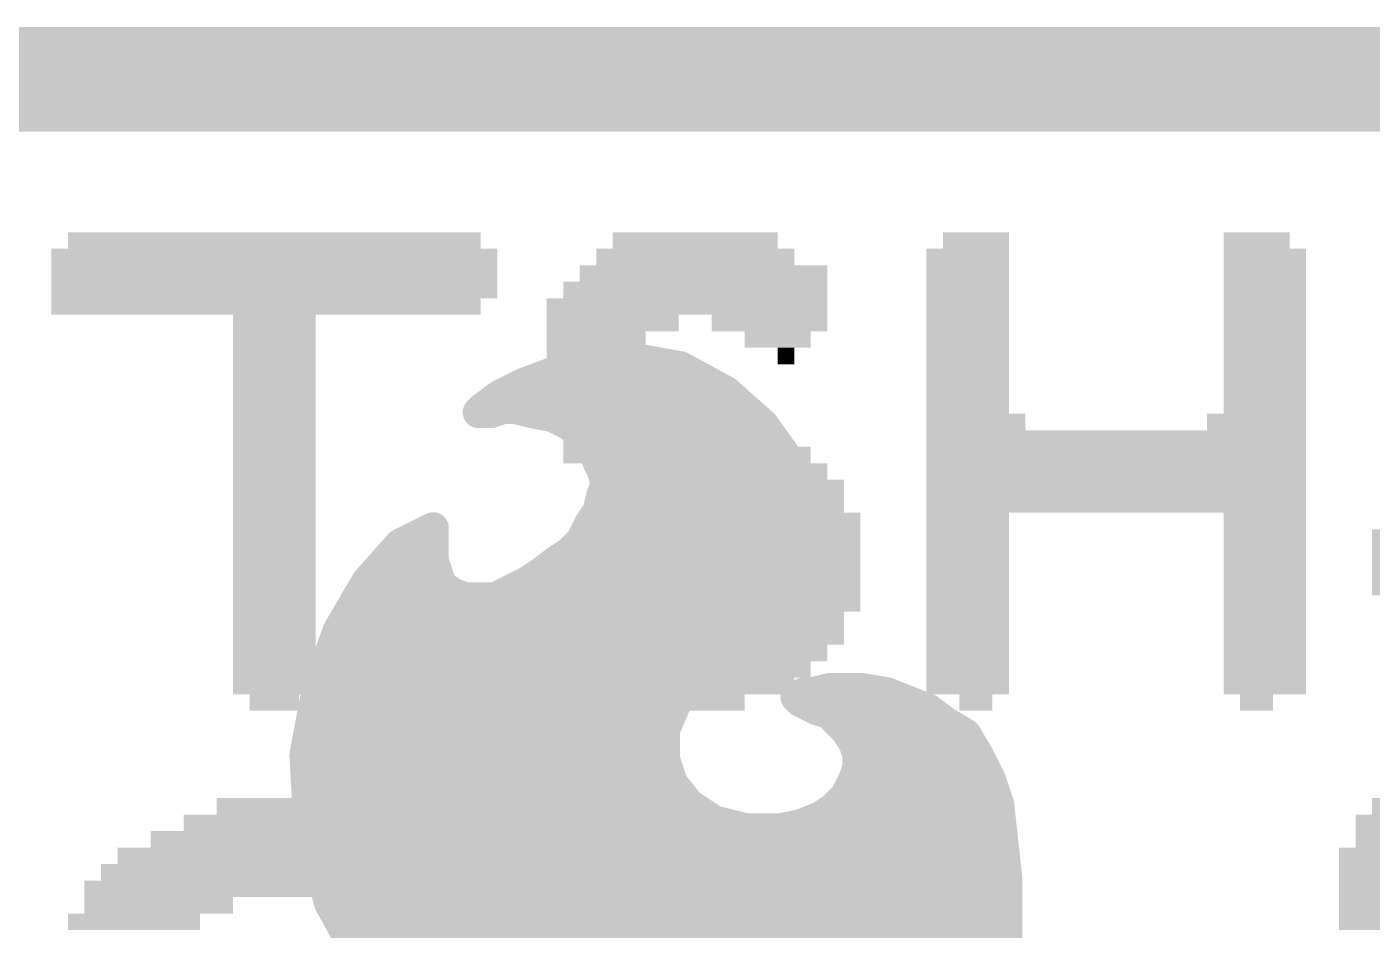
# Model space of a CAD drawing. Extents: x -29.2 to 57.4, y -10.7 to 25.5.
# Drawn here: x 8.292 to 11.551, y 23.338 to 25.527 of the extents above; entities that cross this region are included whole.
import ezdxf

# ---------------------------------------------------------------- set-up
doc = ezdxf.new("R2010")
doc.units = 0
for name, color, linetype in [('1', 12, 'CONTINUOUS'), ('16', 132, 'CONTINUOUS'), ('20', 31, 'CONTINUOUS'), ('21', 253, 'CONTINUOUS'), ('22', 253, 'CONTINUOUS')]:
    doc.layers.add(name, color=color, linetype=linetype)

# ---------------------------------------------------------------- blocks, each defined once
blk = doc.blocks.new('RECT')
blk.add_solid([(-0.5, -0.5), (0.5, -0.5), (-0.5, 0.5), (0.5, 0.5)])

msp = doc.modelspace()

# ---------------------------------------------------------------- linework, layer by layer
at = {"layer": '1', "const_width": 0.254}
msp.add_lwpolyline([(22.86, 25.4), (0, 25.4)], dxfattribs=at)
at = {"layer": '16', "const_width": 0.254}
msp.add_lwpolyline([(22.86, 25.4), (0, 25.4)], dxfattribs=at)
at = {"layer": '20', "const_width": 0.2032}
msp.add_lwpolyline([(22.86, 25.4), (0, 25.4)], dxfattribs=at)
at = {"layer": '22', "const_width": 0.0762}
for points in [[(9.576, 24.6926), (9.666, 24.7226)], [(9.666, 24.7226), (9.766, 24.7226)], [(9.766, 24.7226), (9.876, 24.7026)], [(9.876, 24.7026), (9.986, 24.6426)], [(9.496, 24.6626), (9.576, 24.6926)], [(9.5659, 24.6888), (9.9013, 24.6888)], [(9.436, 24.6326), (9.496, 24.6626)], [(9.986, 24.6426), (10.076, 24.5626)], [(9.396, 24.6026), (9.436, 24.6326)], [(9.4093, 24.6126), (10.0198, 24.6126)], [(9.386, 24.5926), (9.396, 24.6026)], [(9.416, 24.5926), (9.386, 24.5926)], [(9.446, 24.6026), (9.416, 24.5926)], [(9.476, 24.6026), (9.446, 24.6026)], [(9.516, 24.5926), (9.476, 24.6026)], [(9.566, 24.5826), (9.516, 24.5926)], [(9.606, 24.5626), (9.566, 24.5826)], [(9.646, 24.5326), (9.606, 24.5626)], [(10.076, 24.5626), (10.126, 24.4926)], [(9.6409, 24.5364), (10.0947, 24.5364)], [(9.666, 24.5026), (9.646, 24.5326)], [(9.676, 24.4726), (9.666, 24.5026)], [(10.126, 24.4926), (10.156, 24.4026)], [(9.686, 24.4526), (9.676, 24.4726)], [(9.6822, 24.4602), (10.1368, 24.4602)], [(9.696, 24.4226), (9.686, 24.4526)], [(9.686, 24.3926), (9.696, 24.4226)], [(9.676, 24.3526), (9.686, 24.3926)], [(9.6838, 24.384), (10.156, 24.384)], [(10.156, 24.4026), (10.156, 24.3226)], [(9.656, 24.3226), (9.676, 24.3526)], [(9.196, 24.2726), (9.276, 24.3126)], [(9.276, 24.3126), (9.276, 24.2326)], [(9.636, 24.2826), (9.656, 24.3226)], [(10.156, 24.3226), (10.136, 24.2326)], [(9.2664, 24.3078), (9.276, 24.3078)], [(9.606, 24.2526), (9.636, 24.2826)], [(9.6486, 24.3078), (10.1527, 24.3078)], [(9.116, 24.1826), (9.196, 24.2726)], [(9.576, 24.2326), (9.606, 24.2526)], [(9.1596, 24.2316), (9.2763, 24.2316)], [(9.276, 24.2326), (9.286, 24.2026)], [(9.536, 24.2026), (9.576, 24.2326)], [(9.5747, 24.2316), (10.1354, 24.2316)], [(10.136, 24.2326), (10.086, 24.1426)], [(9.046, 24.0626), (9.116, 24.1826)], [(9.286, 24.2026), (9.296, 24.1726)], [(9.466, 24.1626), (9.506, 24.1826)], [(9.506, 24.1826), (9.536, 24.2026)], [(9.1001, 24.1554), (9.3218, 24.1554)], [(9.296, 24.1726), (9.326, 24.1526)], [(9.326, 24.1526), (9.356, 24.1426)], [(9.426, 24.1426), (9.466, 24.1626)], [(9.4516, 24.1554), (10.0931, 24.1554)], [(9.356, 24.1426), (9.426, 24.1426)], [(10.086, 24.1426), (10.016, 24.0626)], [(8.996, 23.9226), (9.046, 24.0626)], [(9.0557, 24.0792), (10.0305, 24.0792)], [(10.016, 24.0626), (9.936, 23.9726)], [(9.0247, 24.003), (9.963, 24.003)], [(9.936, 23.9726), (9.866, 23.8926)], [(8.966, 23.7626), (8.996, 23.9226)], [(8.9975, 23.9268), (9.8959, 23.9268)], [(10.196, 23.9126), (10.236, 23.9226)], [(10.236, 23.9226), (10.316, 23.9226)], [(10.316, 23.9226), (10.376, 23.9126)], [(9.866, 23.8926), (9.836, 23.8226)], [(10.156, 23.9026), (10.176, 23.9126)], [(10.166, 23.8926), (10.156, 23.9026)], [(10.186, 23.8826), (10.166, 23.8926)], [(10.176, 23.9126), (10.196, 23.9126)], [(10.376, 23.9126), (10.426, 23.8926)], [(10.426, 23.8926), (10.476, 23.8726)], [(10.206, 23.8726), (10.186, 23.8826)], [(10.236, 23.8626), (10.206, 23.8726)], [(10.256, 23.8426), (10.236, 23.8626)], [(10.476, 23.8726), (10.516, 23.8426)], [(8.9825, 23.8506), (9.848, 23.8506)], [(9.836, 23.8226), (9.836, 23.7526)], [(10.248, 23.8506), (10.5053, 23.8506)], [(10.276, 23.8226), (10.256, 23.8426)], [(10.296, 23.7926), (10.276, 23.8226)], [(10.516, 23.8426), (10.566, 23.8126)], [(10.306, 23.7626), (10.296, 23.7926)], [(10.566, 23.8126), (10.596, 23.7626)], [(8.976, 23.5826), (8.966, 23.7626)], [(8.9682, 23.7744), (9.836, 23.7744)], [(10.3021, 23.7744), (10.5889, 23.7744)], [(10.306, 23.7326), (10.306, 23.7626)], [(10.596, 23.7626), (10.626, 23.7026)], [(9.836, 23.7526), (9.856, 23.6926)], [(10.296, 23.7026), (10.306, 23.7326)], [(8.9696, 23.6982), (9.8541, 23.6982)], [(9.856, 23.6926), (9.896, 23.6426)], [(10.276, 23.6626), (10.296, 23.7026)], [(10.2938, 23.6982), (10.6275, 23.6982)], [(10.626, 23.7026), (10.646, 23.6426)], [(10.246, 23.6326), (10.276, 23.6626)], [(9.896, 23.6426), (9.956, 23.6026)], [(10.216, 23.6126), (10.246, 23.6326)], [(10.646, 23.6426), (10.656, 23.5526)], [(8.9738, 23.622), (9.9269, 23.622)], [(9.956, 23.6026), (10.036, 23.5826)], [(10.166, 23.5926), (10.216, 23.6126)], [(10.2301, 23.622), (10.6483, 23.622)], [(9.026, 23.4026), (8.976, 23.5826)], [(10.036, 23.5826), (10.116, 23.5826)], [(10.116, 23.5826), (10.166, 23.5926)], [(8.9862, 23.5458), (10.6568, 23.5458)], [(10.656, 23.5526), (10.666, 23.4626)], [(9.0074, 23.4696), (10.6652, 23.4696)], [(10.666, 23.4626), (10.666, 22.1826)], [(9.126, 23.2226), (9.026, 23.4026)], [(9.0311, 23.3934), (10.666, 23.3934)], [(9.0734, 23.3172), (10.666, 23.3172)]]:
    msp.add_lwpolyline(points, dxfattribs=at)
at = {"layer": '22', "const_width": 0.0381}
for points in [[(9.666, 24.7416, 1), (9.666, 24.7035)], [(9.672, 24.7045, 1), (9.66, 24.7407)], [(9.7694, 24.7413, 1), (9.7626, 24.7039)], [(9.766, 24.7035, 1), (9.766, 24.7416)], [(9.8851, 24.7193, 1), (9.8669, 24.6859)], [(9.8726, 24.6839, 1), (9.8794, 24.7213)], [(9.5659, 24.7079, 1), (9.5659, 24.6698)], [(9.57, 24.7107, 1), (9.582, 24.6745)], [(9.5827, 24.6748, 1), (9.5693, 24.7104)], [(9.9013, 24.6698, 1), (9.9013, 24.7079)], [(9.4893, 24.6804, 1), (9.5027, 24.6448)], [(9.5045, 24.6456, 1), (9.4875, 24.6796)], [(9.9987, 24.6568, 1), (9.9733, 24.6284)], [(9.9769, 24.6259, 1), (9.9951, 24.6593)], [(9.4093, 24.6317, 1), (9.4093, 24.5936)], [(9.4275, 24.6496, 1), (9.4445, 24.6156)], [(9.4474, 24.6174, 1), (9.4246, 24.6478)], [(10.0198, 24.5936, 1), (10.0198, 24.6317)], [(9.386, 24.6117, 1), (9.386, 24.5736)], [(9.3725, 24.6061, 1), (9.3995, 24.5791)], [(9.3846, 24.6178, 1), (9.4074, 24.5874)], [(9.4095, 24.5891, 1), (9.3825, 24.6161)], [(9.41, 24.6107, 1), (9.422, 24.5745)], [(9.416, 24.5736, 1), (9.416, 24.6117)], [(9.446, 24.6217, 1), (9.446, 24.5836)], [(9.452, 24.5845, 1), (9.44, 24.6207)], [(9.4806, 24.6211, 1), (9.4714, 24.5841)], [(9.476, 24.5836, 1), (9.476, 24.6217)], [(9.5197, 24.6113, 1), (9.5123, 24.5739)], [(9.5114, 24.5741, 1), (9.5206, 24.6111)], [(9.5745, 24.5996, 1), (9.5575, 24.5656)], [(9.5623, 24.5639, 1), (9.5697, 24.6013)], [(9.6174, 24.5778, 1), (9.5946, 24.5474)], [(9.5975, 24.5456, 1), (9.6145, 24.5796)], [(10.0915, 24.5737, 1), (10.0605, 24.5515)], [(10.0633, 24.5484, 1), (10.0887, 24.5768)], [(9.6409, 24.5555, 1), (9.6409, 24.5174)], [(9.6619, 24.5432, 1), (9.6301, 24.522)], [(9.6346, 24.5174, 1), (9.6574, 24.5478)], [(10.0947, 24.5174, 1), (10.0947, 24.5555)], [(9.6841, 24.5086, 1), (9.6479, 24.4966)], [(9.6501, 24.492, 1), (9.6819, 24.5132)], [(10.1441, 24.4986, 1), (10.1079, 24.4866)], [(10.1105, 24.4815, 1), (10.1415, 24.5037)], [(9.693, 24.4811, 1), (9.659, 24.4641)], [(9.6579, 24.4666, 1), (9.6941, 24.4786)], [(9.6822, 24.4793, 1), (9.6822, 24.4412)], [(9.7041, 24.4586, 1), (9.6679, 24.4466)], [(9.669, 24.4441, 1), (9.703, 24.4611)], [(10.1368, 24.4412, 1), (10.1368, 24.4793)], [(9.7141, 24.4166, 1), (9.6779, 24.4286)], [(9.6779, 24.4166, 1), (9.7141, 24.4286)], [(9.6838, 24.4031, 1), (9.6838, 24.365)], [(9.6679, 24.3986, 1), (9.7041, 24.3866)], [(9.7045, 24.388, 1), (9.6675, 24.3972)], [(10.1751, 24.4026, 1), (10.137, 24.4026)], [(10.1379, 24.3966, 1), (10.1741, 24.4086)], [(10.156, 24.365, 1), (10.156, 24.4031)], [(9.6919, 24.342, 1), (9.6601, 24.3632)], [(9.295, 24.3126, 1), (9.2569, 24.3126)], [(9.2845, 24.2956, 1), (9.2675, 24.3296)], [(9.6401, 24.3332, 1), (9.6719, 24.312)], [(9.673, 24.3141, 1), (9.639, 24.3311)], [(9.6575, 24.3572, 1), (9.6945, 24.348)], [(10.1746, 24.3185, 1), (10.1374, 24.3267)], [(9.2664, 24.3269, 1), (9.2664, 24.2888)], [(9.276, 24.2888, 1), (9.276, 24.3269)], [(9.6495, 24.2691, 1), (9.6225, 24.2961)], [(9.6486, 24.3269, 1), (9.6486, 24.2888)], [(10.137, 24.3226, 1), (10.1751, 24.3226)], [(10.1527, 24.2888, 1), (10.1527, 24.3269)], [(9.1875, 24.2896, 1), (9.2045, 24.2556)], [(9.2102, 24.2599, 1), (9.1818, 24.2853)], [(9.5925, 24.2661, 1), (9.6195, 24.2391)], [(9.6166, 24.2367, 1), (9.5954, 24.2685)], [(9.619, 24.2911, 1), (9.653, 24.2741)], [(9.1596, 24.2507, 1), (9.1596, 24.2126)], [(9.2569, 24.2326, 1), (9.295, 24.2326)], [(9.2941, 24.2386, 1), (9.2579, 24.2266)], [(9.2763, 24.2126, 1), (9.2763, 24.2507)], [(9.5747, 24.2507, 1), (9.5747, 24.2126)], [(9.5654, 24.2485, 1), (9.5866, 24.2167)], [(9.5874, 24.2174, 1), (9.5646, 24.2478)], [(10.1174, 24.2367, 1), (10.1546, 24.2285)], [(10.1527, 24.2233, 1), (10.1193, 24.2419)], [(10.1354, 24.2126, 1), (10.1354, 24.2507)], [(9.1325, 24.173, 1), (9.0995, 24.1922)], [(9.3041, 24.2086, 1), (9.2679, 24.1966)], [(9.2679, 24.1966, 1), (9.3041, 24.2086)], [(9.5145, 24.1656, 1), (9.4975, 24.1996)], [(9.5246, 24.2178, 1), (9.5474, 24.1874)], [(9.5466, 24.1867, 1), (9.5254, 24.2185)], [(9.1001, 24.1745, 1), (9.1001, 24.1364)], [(9.1018, 24.1953, 1), (9.1302, 24.1699)], [(9.3066, 24.1885, 1), (9.2854, 24.1567)], [(9.2779, 24.1666, 1), (9.3141, 24.1786)], [(9.332, 24.1707, 1), (9.32, 24.1345)], [(9.3154, 24.1367, 1), (9.3366, 24.1685)], [(9.3218, 24.1364, 1), (9.3218, 24.1745)], [(9.4516, 24.1745, 1), (9.4516, 24.1364)], [(9.4575, 24.1796, 1), (9.4745, 24.1456)], [(9.4745, 24.1456, 1), (9.4575, 24.1796)], [(9.4954, 24.1985, 1), (9.5166, 24.1667)], [(10.0931, 24.1364, 1), (10.0931, 24.1745)], [(9.356, 24.1617, 1), (9.356, 24.1236)], [(9.35, 24.1245, 1), (9.362, 24.1607)], [(9.4175, 24.1596, 1), (9.4345, 24.1256)], [(9.426, 24.1236, 1), (9.426, 24.1617)], [(10.0693, 24.1519, 1), (10.1027, 24.1333)], [(10.1003, 24.1301, 1), (10.0717, 24.1551)], [(9.0295, 24.0722, 1), (9.0625, 24.053)], [(9.0639, 24.0562, 1), (9.0281, 24.069)], [(9.0557, 24.0983, 1), (9.0557, 24.0602)], [(10.0017, 24.0751, 1), (10.0303, 24.0501)], [(10.0302, 24.0499, 1), (10.0018, 24.0753)], [(10.0305, 24.0602, 1), (10.0305, 24.0983)], [(9.0247, 24.0221, 1), (9.0247, 23.984)], [(9.963, 23.984, 1), (9.963, 24.0221)], [(9.9218, 23.9853, 1), (9.9502, 23.9599)], [(9.9503, 23.9601, 1), (9.9217, 23.9851)], [(9.0147, 23.9191, 1), (8.9773, 23.9261)], [(8.9975, 23.9459, 1), (8.9975, 23.9078)], [(9.8959, 23.9078, 1), (9.8959, 23.9459)], [(10.236, 23.9417, 1), (10.236, 23.9036)], [(10.2406, 23.9041, 1), (10.2314, 23.9411)], [(10.3191, 23.9414, 1), (10.3129, 23.9038)], [(10.316, 23.9036, 1), (10.316, 23.9417)], [(8.9781, 23.929, 1), (9.0139, 23.9162)], [(9.8835, 23.8851, 1), (9.8485, 23.9001)], [(10.1695, 23.9161, 1), (10.1425, 23.8891)], [(10.1475, 23.9196, 1), (10.1645, 23.8856)], [(10.1745, 23.9096, 1), (10.1575, 23.8756)], [(10.1525, 23.8791, 1), (10.1795, 23.9061)], [(10.176, 23.9317, 1), (10.176, 23.8936)], [(10.1845, 23.8956, 1), (10.1675, 23.9296)], [(10.1914, 23.9311, 1), (10.2006, 23.8941)], [(10.196, 23.8936, 1), (10.196, 23.9317)], [(10.3831, 23.9303, 1), (10.3689, 23.8949)], [(10.3729, 23.8938, 1), (10.3791, 23.9314)], [(10.4331, 23.9103, 1), (10.4189, 23.8749)], [(10.4189, 23.8749, 1), (10.4331, 23.9103)], [(9.8517, 23.9051, 1), (9.8803, 23.8801)], [(10.1945, 23.8996, 1), (10.1775, 23.8656)], [(10.1775, 23.8656, 1), (10.1945, 23.8996)], [(10.212, 23.8907, 1), (10.2, 23.8545)], [(10.1975, 23.8556, 1), (10.2145, 23.8896)], [(10.2495, 23.8761, 1), (10.2225, 23.8491)], [(10.23, 23.8445, 1), (10.242, 23.8807)], [(10.4874, 23.8878, 1), (10.4646, 23.8574)], [(10.4689, 23.8549, 1), (10.4831, 23.8903)], [(8.9825, 23.8697, 1), (8.9825, 23.8316)], [(9.8551, 23.8226, 1), (9.817, 23.8226)], [(9.848, 23.8316, 1), (9.848, 23.8697)], [(10.248, 23.8697, 1), (10.248, 23.8316)], [(10.2695, 23.8561, 1), (10.2425, 23.8291)], [(10.2425, 23.8291, 1), (10.2695, 23.8561)], [(10.2919, 23.8332, 1), (10.2601, 23.812)], [(10.5258, 23.8589, 1), (10.5062, 23.8263)], [(10.5046, 23.8274, 1), (10.5274, 23.8578)], [(10.5053, 23.8316, 1), (10.5053, 23.8697)], [(9.8185, 23.8301, 1), (9.8535, 23.8151)], [(10.2625, 23.8091, 1), (10.2895, 23.8361)], [(10.3141, 23.7986, 1), (10.2779, 23.7866)], [(10.5823, 23.8224, 1), (10.5497, 23.8028)], [(10.5562, 23.7963, 1), (10.5758, 23.8289)], [(8.985, 23.7637, 1), (8.947, 23.7615)], [(8.9682, 23.7934, 1), (8.9682, 23.7553)], [(9.836, 23.7553, 1), (9.836, 23.7934)], [(10.2801, 23.782, 1), (10.3119, 23.8032)], [(10.3021, 23.7934, 1), (10.3021, 23.7553)], [(10.3251, 23.7626, 1), (10.287, 23.7626)], [(10.613, 23.7711, 1), (10.579, 23.7541)], [(10.5889, 23.7553, 1), (10.5889, 23.7934)], [(8.9473, 23.7661, 1), (8.9847, 23.7591)], [(9.8541, 23.7586, 1), (9.8179, 23.7466)], [(9.817, 23.7526, 1), (9.8551, 23.7526)], [(10.2879, 23.7566, 1), (10.3241, 23.7686)], [(10.3241, 23.7266, 1), (10.2879, 23.7386)], [(10.5797, 23.7528, 1), (10.6123, 23.7724)], [(8.9696, 23.7172, 1), (8.9696, 23.6791)], [(9.8709, 23.7045, 1), (9.8411, 23.6807)], [(9.8541, 23.6791, 1), (9.8541, 23.7172)], [(10.2938, 23.7172, 1), (10.2938, 23.6791)], [(10.313, 23.6941, 1), (10.279, 23.7111)], [(10.287, 23.7326, 1), (10.3251, 23.7326)], [(10.6441, 23.7086, 1), (10.6079, 23.6966)], [(10.609, 23.6941, 1), (10.643, 23.7111)], [(10.6275, 23.6791, 1), (10.6275, 23.7172)], [(9.8379, 23.6866, 1), (9.8741, 23.6986)], [(10.2895, 23.6491, 1), (10.2625, 23.6761)], [(10.2779, 23.7086, 1), (10.3141, 23.6966)], [(9.9066, 23.6585, 1), (9.8854, 23.6267)], [(9.8811, 23.6307, 1), (9.9109, 23.6545)], [(10.2325, 23.6461, 1), (10.2595, 23.6191)], [(10.2566, 23.6167, 1), (10.2354, 23.6485)], [(10.259, 23.6711, 1), (10.293, 23.6541)], [(10.6649, 23.6447, 1), (10.6271, 23.6405)], [(10.6279, 23.6366, 1), (10.6641, 23.6486)], [(8.9738, 23.641, 1), (8.9738, 23.6029)], [(9.9269, 23.6029, 1), (9.9269, 23.641)], [(9.9606, 23.6211, 1), (9.9514, 23.5841)], [(9.9454, 23.5867, 1), (9.9666, 23.6185)], [(10.2054, 23.6285, 1), (10.2266, 23.5967)], [(10.2231, 23.5949, 1), (10.2089, 23.6303)], [(10.2301, 23.641, 1), (10.2301, 23.6029)], [(10.6483, 23.6029, 1), (10.6483, 23.641)], [(8.9944, 23.5877, 1), (8.9576, 23.5775)], [(8.957, 23.5815, 1), (8.995, 23.5837)], [(10.036, 23.6017, 1), (10.036, 23.5636)], [(10.0314, 23.5641, 1), (10.0406, 23.6011)], [(10.1123, 23.6013, 1), (10.1197, 23.5639)], [(10.116, 23.5636, 1), (10.116, 23.6017)], [(10.1589, 23.6103, 1), (10.1731, 23.5749)], [(10.1697, 23.5739, 1), (10.1623, 23.6113)], [(8.9862, 23.5648, 1), (8.9862, 23.5267)], [(10.6749, 23.5547, 1), (10.6371, 23.5505)], [(10.6371, 23.5505, 1), (10.6749, 23.5547)], [(10.6568, 23.5267, 1), (10.6568, 23.5648)], [(9.0074, 23.4886, 1), (9.0074, 23.4505)], [(10.6652, 23.4505, 1), (10.6652, 23.4886)], [(10.6851, 23.4626, 1), (10.647, 23.4626)], [(10.6471, 23.4605, 1), (10.6849, 23.4647)], [(9.0427, 23.4119, 1), (9.0093, 23.3933)], [(9.0076, 23.3975, 1), (9.0444, 23.4077)], [(9.0311, 23.4124, 1), (9.0311, 23.3743)], [(10.666, 23.3743, 1), (10.666, 23.4124)], [(9.0734, 23.3362, 1), (9.0734, 23.2981)], [(10.666, 23.2981, 1), (10.666, 23.3362)]]:
    msp.add_lwpolyline(points, format="xyb", dxfattribs=at)

# ---------------------------------------------------------------- block references
at = {"layer": '21', "yscale": 0.04}
msp.add_blockref('RECT', (8.8914, 25.0094), dxfattribs=at)
for p, xscale in [((9.9114, 25.0094), 0.4), ((10.5914, 25.0094), 0.16), ((11.2714, 25.0094), 0.16), ((8.8914, 24.9694), 1.08), ((9.9114, 24.9694), 0.48), ((10.5714, 24.9694), 0.2), ((11.2914, 24.9694), 0.2), ((8.8914, 24.9294), 1.08), ((9.9314, 24.9294), 0.6), ((10.5714, 24.9294), 0.2), ((11.2914, 24.9294), 0.2), ((8.8914, 24.8894), 1.08), ((9.9114, 24.8894), 0.64), ((10.5714, 24.8894), 0.2), ((11.2914, 24.8894), 0.2), ((8.8714, 24.8494), 1.04), ((9.8914, 24.8494), 0.68), ((10.5714, 24.8494), 0.2), ((11.2914, 24.8494), 0.2), ((8.8914, 24.8094), 0.2), ((9.7114, 24.8094), 0.32), ((10.0914, 24.8094), 0.28), ((10.5714, 24.8094), 0.2), ((11.2914, 24.8094), 0.2), ((8.8914, 24.7694), 0.2), ((9.6714, 24.7694), 0.24), ((10.1114, 24.7694), 0.16), ((10.5714, 24.7694), 0.2), ((11.2914, 24.7694), 0.2), ((8.8914, 24.7294), 0.2), ((9.6514, 24.7294), 0.2), ((10.1314, 24.7294), 0.04), ((10.5714, 24.7294), 0.2), ((11.2914, 24.7294), 0.2), ((8.8914, 24.6894), 0.2), ((9.6514, 24.6894), 0.2), ((10.5714, 24.6894), 0.2), ((11.2914, 24.6894), 0.2), ((8.8914, 24.6494), 0.2), ((9.6714, 24.6494), 0.24), ((10.5714, 24.6494), 0.2), ((11.2914, 24.6494), 0.2), ((8.8914, 24.6094), 0.2), ((9.6914, 24.6094), 0.28), ((10.5714, 24.6094), 0.2), ((11.2914, 24.6094), 0.2), ((8.8914, 24.5694), 0.2), ((9.7714, 24.5694), 0.44), ((10.5914, 24.5694), 0.24), ((11.2714, 24.5694), 0.24), ((8.8914, 24.5294), 0.2), ((9.8514, 24.5294), 0.52), ((10.9314, 24.5294), 0.92), ((8.8914, 24.4894), 0.2), ((9.8914, 24.4894), 0.6), ((10.9314, 24.4894), 0.92), ((8.8914, 24.4494), 0.2), ((9.9514, 24.4494), 0.56), ((10.9314, 24.4494), 0.92), ((8.8914, 24.4094), 0.2), ((9.9914, 24.4094), 0.56), ((10.9314, 24.4094), 0.92), ((8.8914, 24.3694), 0.2), ((10.0514, 24.3694), 0.44), ((10.9314, 24.3694), 0.92), ((8.8914, 24.3294), 0.2), ((10.1514, 24.3294), 0.32), ((10.5714, 24.3294), 0.2), ((11.2914, 24.3294), 0.2), ((8.8914, 24.2894), 0.2), ((10.1914, 24.2894), 0.24), ((10.5714, 24.2894), 0.2), ((11.2914, 24.2894), 0.2), ((11.6714, 24.2894), 0.24), ((8.8914, 24.2494), 0.2), ((9.6314, 24.2494), 0.08), ((10.1914, 24.2494), 0.24), ((10.5714, 24.2494), 0.2), ((11.2914, 24.2494), 0.2), ((11.6714, 24.2494), 0.24), ((8.8914, 24.2094), 0.2), ((9.6314, 24.2094), 0.16), ((10.1914, 24.2094), 0.24), ((10.5714, 24.2094), 0.2), ((11.2914, 24.2094), 0.2), ((11.6714, 24.2094), 0.24), ((8.8914, 24.1694), 0.2), ((9.6314, 24.1694), 0.24), ((10.1914, 24.1694), 0.24), ((10.5714, 24.1694), 0.2), ((11.2914, 24.1694), 0.2), ((11.6714, 24.1694), 0.24), ((8.8914, 24.1294), 0.2), ((9.6514, 24.1294), 0.28), ((10.1714, 24.1294), 0.28), ((10.5714, 24.1294), 0.2), ((11.2914, 24.1294), 0.2), ((8.8914, 24.0894), 0.2), ((9.8914, 24.0894), 0.76), ((10.5714, 24.0894), 0.2), ((11.2914, 24.0894), 0.2), ((8.8914, 24.0494), 0.2), ((9.9114, 24.0494), 0.72), ((10.5714, 24.0494), 0.2), ((11.2914, 24.0494), 0.2), ((8.8914, 24.0094), 0.2), ((9.9114, 24.0094), 0.64), ((10.5714, 24.0094), 0.2), ((11.2914, 24.0094), 0.2), ((8.8914, 23.9694), 0.2), ((9.9114, 23.9694), 0.56), ((10.5714, 23.9694), 0.2), ((11.2914, 23.9694), 0.2), ((8.8914, 23.9294), 0.2), ((9.9114, 23.9294), 0.48), ((10.5714, 23.9294), 0.2), ((11.2914, 23.9294), 0.2), ((8.8914, 23.8894), 0.12), ((9.8914, 23.8894), 0.28), ((10.5914, 23.8894), 0.08), ((11.2714, 23.8894), 0.08), ((8.9114, 23.6378), 0.32), ((11.7114, 23.6378), 0.32), ((8.9314, 23.5978), 0.52), ((11.6914, 23.5978), 0.36), ((8.9114, 23.5578), 0.64), ((11.6914, 23.5578), 0.36), ((8.8914, 23.5178), 0.76), ((11.6714, 23.5178), 0.4), ((8.8714, 23.4778), 0.8), ((11.6514, 23.4778), 0.36), ((8.8514, 23.4378), 0.84), ((11.5914, 23.4378), 0.24), ((8.6114, 23.3978), 0.36), ((9.1514, 23.3978), 0.24), ((11.5714, 23.3978), 0.2), ((8.5514, 23.3578), 0.32), ((9.1714, 23.3578), 0.12), ((11.5714, 23.3578), 0.2)]:
    msp.add_blockref('RECT', p, dxfattribs=dict(at, xscale=xscale))

doc.saveas('drawing.dxf')
